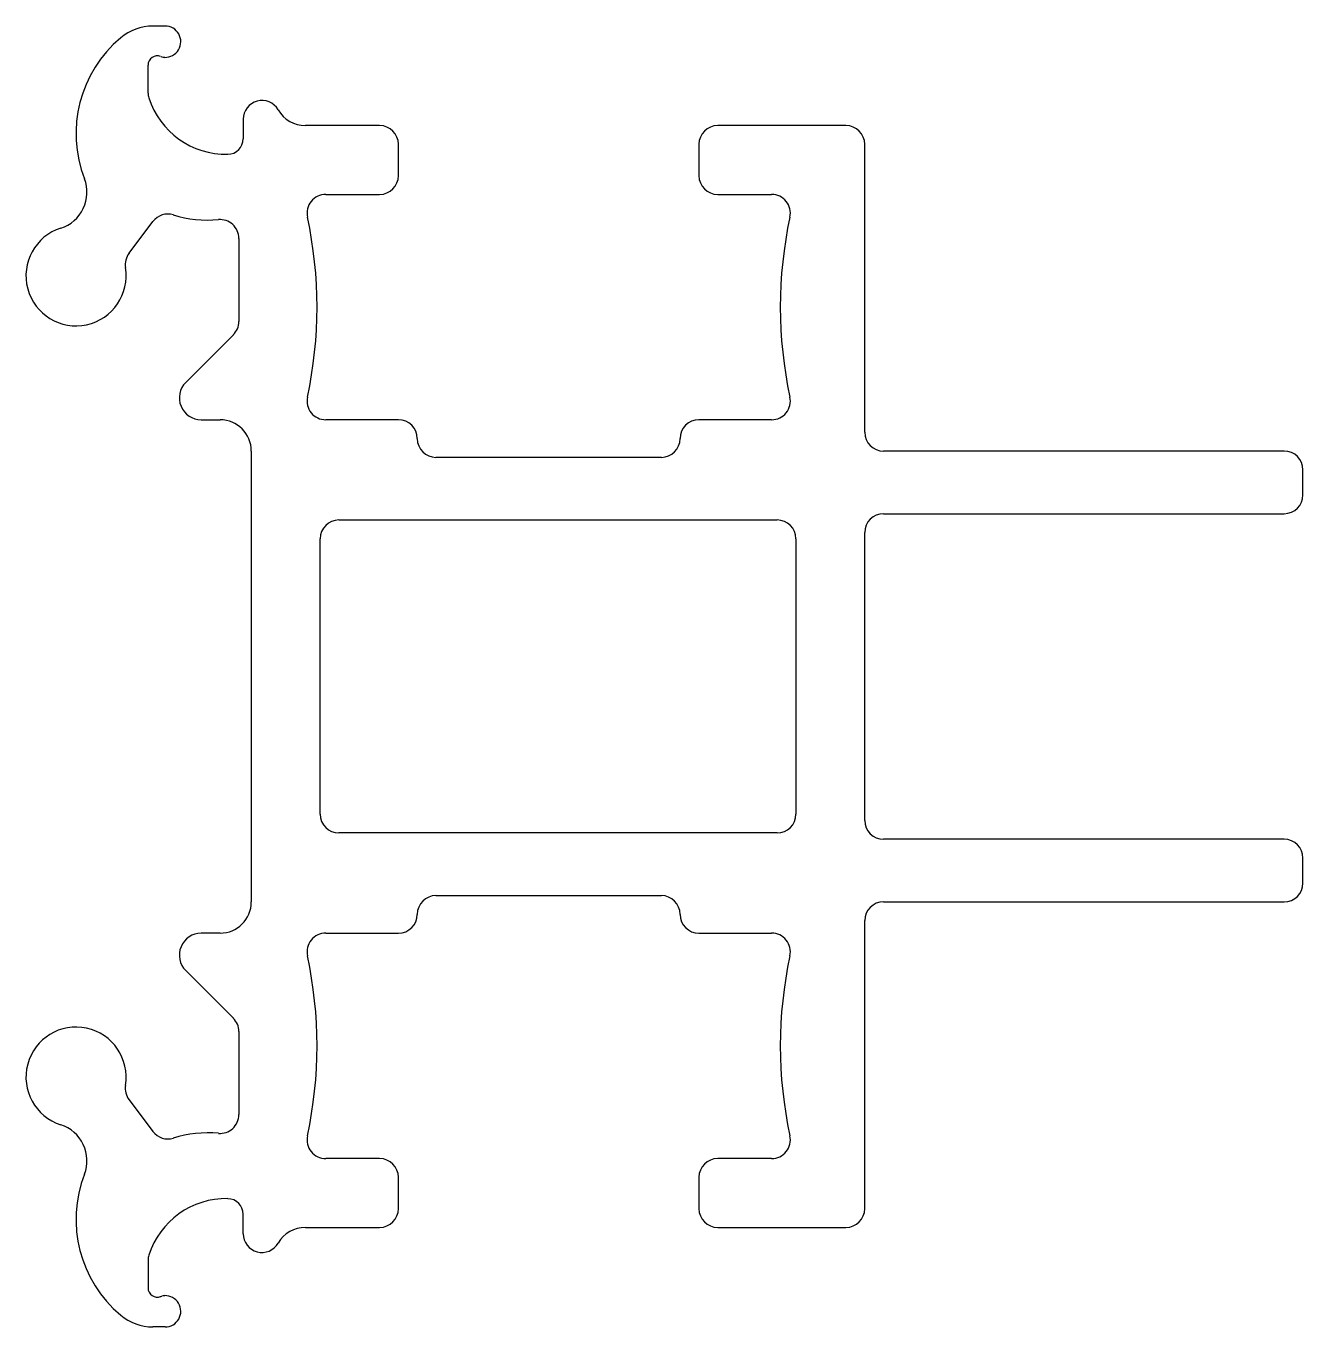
# Model space of a CAD drawing. Extents: x 1430.4 to 1450.8, y 1235.4 to 1256.1.
import ezdxf

# ---------------------------------------------------------------- set-up
doc = ezdxf.new("R2010")
doc.units = 0
doc.layers.get('0').update_dxf_attribs({"linetype": 'CONTINUOUS'})

msp = doc.modelspace()

# ---------------------------------------------------------------- linework, layer by layer
for p, q in [((1432.647, 1256.148), (1432.452, 1256.148)), ((1432.576, 1255.664), (1432.593, 1255.658)), ((1432.374, 1255.078), (1432.374, 1255.523)), ((1433.894, 1254.659), (1433.894, 1254.349)), ((1436.074, 1254.559), (1434.887, 1254.559)), ((1443.524, 1254.559), (1441.474, 1254.559)), ((1436.374, 1253.759), (1436.374, 1254.259)), ((1441.174, 1254.259), (1441.174, 1253.759)), ((1443.824, 1249.659), (1443.824, 1254.259)), ((1435.214, 1253.459), (1436.074, 1253.459)), ((1441.474, 1253.459), (1442.335, 1253.459)), ((1432.07, 1252.52), (1432.451, 1253.025)), ((1433.824, 1252.757), (1433.824, 1251.428)), ((1433.737, 1251.216), (1432.977, 1250.456)), ((1433.224, 1249.859), (1433.524, 1249.859)), ((1436.374, 1249.859), (1435.214, 1249.859)), ((1442.335, 1249.859), (1441.174, 1249.859)), ((1434.024, 1249.359), (1434.024, 1242.159)), ((1450.524, 1249.359), (1444.124, 1249.359)), ((1440.574, 1249.259), (1436.974, 1249.259)), ((1450.824, 1248.659), (1450.824, 1249.059)), ((1435.424, 1248.259), (1442.424, 1248.259)), ((1444.124, 1248.359), (1450.524, 1248.359)), ((1443.824, 1243.459), (1443.824, 1248.059)), ((1435.124, 1243.559), (1435.124, 1247.959)), ((1442.724, 1247.959), (1442.724, 1243.559)), ((1442.424, 1243.259), (1435.424, 1243.259)), ((1450.524, 1243.159), (1444.124, 1243.159)), ((1450.824, 1242.459), (1450.824, 1242.859)), ((1436.974, 1242.259), (1440.574, 1242.259)), ((1444.124, 1242.159), (1450.524, 1242.159)), ((1443.824, 1237.259), (1443.824, 1241.859)), ((1433.524, 1241.659), (1433.224, 1241.659)), ((1435.214, 1241.659), (1436.374, 1241.659)), ((1441.174, 1241.659), (1442.335, 1241.659)), ((1432.977, 1241.061), (1433.737, 1240.301)), ((1433.824, 1240.089), (1433.824, 1238.76)), ((1432.07, 1238.997), (1432.451, 1238.492)), ((1436.074, 1238.059), (1435.214, 1238.059)), ((1442.335, 1238.059), (1441.474, 1238.059)), ((1436.374, 1237.259), (1436.374, 1237.759)), ((1441.174, 1237.759), (1441.174, 1237.259)), ((1433.894, 1236.859), (1433.894, 1237.168)), ((1434.887, 1236.959), (1436.074, 1236.959)), ((1441.474, 1236.959), (1443.524, 1236.959)), ((1432.374, 1236.439), (1432.374, 1235.994)), ((1432.576, 1235.853), (1432.593, 1235.859)), ((1432.647, 1235.369), (1432.452, 1235.369))]:
    msp.add_line(p, q)
for centre, radius, start, end in [((1433.224, 1254.43), 2, 130.0654, 201.1401), ((1432.452, 1255.348), 0.8, 90, 130.0654), ((1432.647, 1255.898), 0.25, 268.4926, 89.9986), ((1432.524, 1255.523), 0.15, 70, 180), ((1432.644, 1255.799), 0.15, 250, 268.4926), ((1432.624, 1255.078), 0.25, 180, 197.7528), ((1433.624, 1255.399), 1.3, 197.7528, 271.0914), ((1434.194, 1254.659), 0.3, 30, 180), ((1434.887, 1255.059), 0.5, 210, 270), ((1436.074, 1254.259), 0.3, 0, 90), ((1441.474, 1254.259), 0.3, 90, 180), ((1443.524, 1254.259), 0.3, 0, 90), ((1433.644, 1254.349), 0.25, 271.0914, 360), ((1430.799, 1253.492), 0.6, 287.6732, 21.1401), ((1436.074, 1253.759), 0.3, 270, 0), ((1441.474, 1253.759), 0.3, 180, 270), ((1435.214, 1253.159), 0.3, 90, 192.1966), ((1442.335, 1253.159), 0.3, 347.8034, 90), ((1432.691, 1252.845), 0.3, 72.9803, 142.9997), ((1433.334, 1254.949), 1.9, 252.9803, 274.9544), ((1433.524, 1252.757), 0.3, 0, 94.9544), ((1428.274, 1251.659), 6.8, 347.8034, 12.1966), ((1449.274, 1251.659), 6.8, 167.8034, 192.1966), ((1431.224, 1252.159), 0.8, 107.6732, 9.4572), ((1432.31, 1252.339), 0.3, 142.9997, 189.4572), ((1433.524, 1251.428), 0.3, 315, 0), ((1433.224, 1250.209), 0.35, 135, 270), ((1435.214, 1250.159), 0.3, 167.8034, 270), ((1442.335, 1250.159), 0.3, 270, 12.1966), ((1433.524, 1249.359), 0.5, 0, 90), ((1436.374, 1249.559), 0.3, 0, 90), ((1441.174, 1249.559), 0.3, 90, 180), ((1436.974, 1249.559), 0.3, 180, 270), ((1440.574, 1249.559), 0.3, 270, 0), ((1444.124, 1249.659), 0.3, 180, 270), ((1450.524, 1249.059), 0.3, 0, 90), ((1450.524, 1248.659), 0.3, 270, 0), ((1435.424, 1247.959), 0.3, 90, 180), ((1442.424, 1247.959), 0.3, 0, 90), ((1444.124, 1248.059), 0.3, 90, 180), ((1435.424, 1243.559), 0.3, 180, 270), ((1442.424, 1243.559), 0.3, 270, 0), ((1444.124, 1243.459), 0.3, 180, 270), ((1450.524, 1242.859), 0.3, 0, 90), ((1450.524, 1242.459), 0.3, 270, 0), ((1436.974, 1241.959), 0.3, 90, 180), ((1440.574, 1241.959), 0.3, 0, 90), ((1433.524, 1242.159), 0.5, 270, 0), ((1444.124, 1241.859), 0.3, 90, 180), ((1436.374, 1241.959), 0.3, 270, 0), ((1441.174, 1241.959), 0.3, 180, 270), ((1433.224, 1241.309), 0.35, 90, 225), ((1435.214, 1241.359), 0.3, 90, 192.1966), ((1442.335, 1241.359), 0.3, 347.8034, 90), ((1428.274, 1239.859), 6.8, 347.8034, 12.1966), ((1449.274, 1239.859), 6.8, 167.8034, 192.1966), ((1431.224, 1239.359), 0.8, 350.5428, 252.3268), ((1433.524, 1240.089), 0.3, 0, 45), ((1432.31, 1239.178), 0.3, 170.5428, 217.0003), ((1433.524, 1238.76), 0.3, 265.0456, 0), ((1430.799, 1238.025), 0.6, 338.8599, 72.3268), ((1432.691, 1238.672), 0.3, 217.0003, 287.0197), ((1433.334, 1236.569), 1.9, 85.0456, 107.0197), ((1435.214, 1238.359), 0.3, 167.8034, 270), ((1442.335, 1238.359), 0.3, 270, 12.1966), ((1436.074, 1237.759), 0.3, 0, 90), ((1441.474, 1237.759), 0.3, 90, 180), ((1433.224, 1237.087), 2, 158.8599, 229.9346), ((1433.624, 1236.119), 1.3, 88.9086, 162.2472), ((1433.644, 1237.168), 0.25, 0, 88.9086), ((1436.074, 1237.259), 0.3, 270, 0), ((1441.474, 1237.259), 0.3, 180, 270), ((1443.524, 1237.259), 0.3, 270, 0), ((1434.194, 1236.859), 0.3, 180, 330), ((1434.887, 1236.459), 0.5, 90, 150), ((1432.624, 1236.439), 0.25, 162.2472, 180), ((1432.524, 1235.994), 0.15, 180, 290), ((1432.644, 1235.718), 0.15, 91.5074, 110), ((1432.647, 1235.619), 0.25, 270.0014, 91.5074), ((1432.452, 1236.169), 0.8, 229.9346, 270)]:
    msp.add_arc(centre, radius, start, end)

doc.saveas('drawing.dxf')
